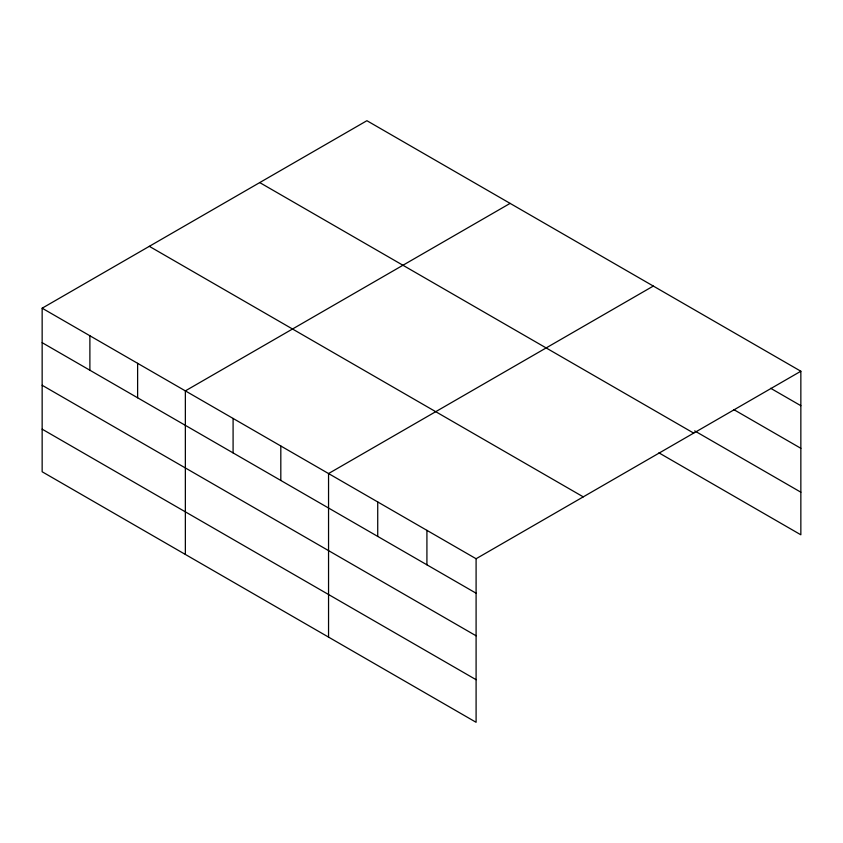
<?xml version="1.0" encoding="UTF-8"?>
<svg xmlns="http://www.w3.org/2000/svg" width="843" height="843" viewBox="0 0 843 843"><rect width="100%" height="100%" fill="white"/><g stroke="black" fill="none" stroke-linecap="round" stroke-linejoin="round"><path stroke-width="1.26" d="M42.15 308.201L476.095 558.74L476.095 722.293L42.15 471.764L42.15 308.201L366.905 120.707L800.85 371.236L800.85 534.799L658.899 452.839M510.11 203.384L185.355 390.878L185.355 554.441M653.314 286.062L328.549 473.555L328.549 637.118M476.095 558.74L800.85 371.236M770.671 388.286L800.85 405.704M733.789 409.593L800.85 448.307M694.664 430.889L800.85 492.196M259.739 182.583L693.684 433.112M149.316 246.325L583.261 496.864M42.15 342.669L476.095 593.209M42.15 385.272L476.095 635.801M42.15 429.161L476.095 679.7M426.916 530.342L426.916 564.81M377.727 501.943L377.727 536.422M280.814 446L280.814 480.468M233.089 418.434L233.089 452.902M137.62 363.322L137.62 397.791M89.885 335.756L89.885 370.235"/></g></svg>
